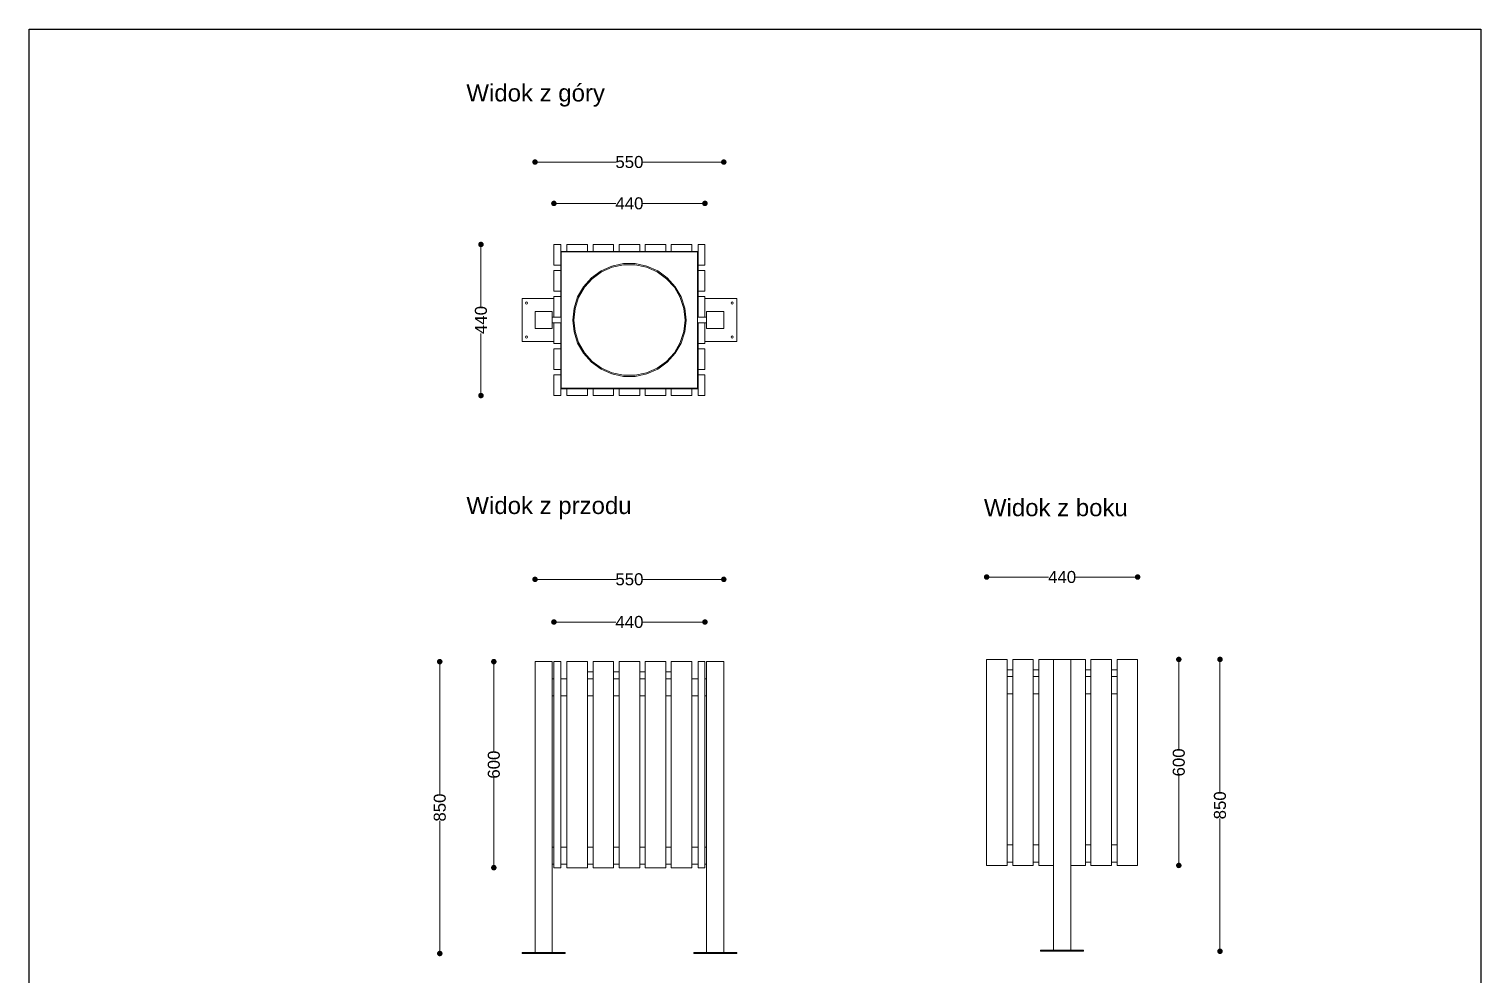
# Model space of a CAD drawing. Header units: millimetres. Extents: x 8510 to 12740, y 17537 to 22985.
# Drawn here: x 8510 to 12740, y 20230 to 22985 of the extents above; entities that cross this region are included whole.
import ezdxf

# ---------------------------------------------------------------- set-up
doc = ezdxf.new("R2010")
doc.units = ezdxf.units.MM
doc.header["$LTSCALE"] = 3
doc.layers.add('Konstrukcja - Słupy_Nr_pióra__1', color=7, linetype='Continuous', lineweight=13)
doc.styles.get("Standard").update_dxf_attribs({"font": 'arial.ttf'})
doc.dimstyles.new('MATEUSZ', dxfattribs={"dimtxt": 35, "dimasz": 16, "dimexe": 0.18, "dimexo": 0.0625, "dimgap": 0.09, "dimtad": 0, "dimdec": 0, "dimdsep": 46, "dimtxsty": 'Standard', "dimblk": 'DOT', "dimcen": 0.09, "dimse1": 1, "dimse2": 1, "dimadec": 0, "dimazin": 0, "dimtfac": 1, "dimtdec": 0, "dimtofl": 0, "dimtmove": 0, "dimatfit": 3, "dimfxl": 0, "dimtolj": 1, "dimtzin": 0, "dimlwd": 9, "dimlwe": 9, "dimarcsym": 0})

# ---------------------------------------------------------------- blocks, each defined once
blk = doc.blocks.new('_Dot')
at = {"color": 0, "linetype": 'ByBlock', "lineweight": -2}
blk.add_line((-0.5, 0), (-1, 0), dxfattribs=at)
at = {"color": 0, "linetype": 'ByBlock', "const_width": 0.5}
blk.add_lwpolyline([(-0.25, 0, 1), (0.25, 0, 1)], format="xyb", close=True, dxfattribs=at)
blk = doc.blocks.new('*D7')
at = {"color": 0, "lineweight": 9}
for p, q in [((10000.4, 21382.2), (10220.7, 21382.2)), ((10518.4, 21382.2), (10298.1, 21382.2))]:
    blk.add_line(p, q, dxfattribs=at)
at = {"layer": 'Defpoints', "color": 0}
for p in [(10534.4, 21382.2), (9984.4, 21142.5), (10534.4, 21142.5)]:
    blk.add_point(p, dxfattribs=at)
at = {"color": 0, "lineweight": 9, "xscale": 16, "yscale": 16, "zscale": 16, "rotation": 180}
blk.add_blockref('_Dot', (9984.4, 21382.2), dxfattribs=at)
at = {"color": 0, "lineweight": 9, "xscale": 16, "yscale": 16, "zscale": 16}
blk.add_blockref('_Dot', (10534.4, 21382.2), dxfattribs=at)
at = {"color": 0, "insert": (10259.4, 21382.2), "char_height": 35, "attachment_point": 5}
blk.add_mtext('\\A1;550', dxfattribs=at)
blk = doc.blocks.new('*D8')
at = {"color": 0, "lineweight": 9}
for p, q in [((9706.9, 21126.5), (9706.9, 20756.2)), ((9706.9, 20308.5), (9706.9, 20678.8))]:
    blk.add_line(p, q, dxfattribs=at)
at = {"layer": 'Defpoints', "color": 0}
for p in [(9984.4, 21142.5), (9706.9, 20292.5), (9984.4, 20292.5)]:
    blk.add_point(p, dxfattribs=at)
at = {"color": 0, "lineweight": 9, "xscale": 16, "yscale": 16, "zscale": 16}
for p, rotation in [((9706.9, 21142.5), 90), ((9706.9, 20292.5), 270)]:
    blk.add_blockref('_Dot', p, dxfattribs=dict(at, rotation=rotation))
at = {"color": 0, "insert": (9706.9, 20717.5), "char_height": 35, "attachment_point": 5, "rotation": 90}
blk.add_mtext('\\A1;850', dxfattribs=at)
blk = doc.blocks.new('*D9')
at = {"color": 0, "lineweight": 9}
for p, q in [((9864.4, 21126.5), (9864.4, 20881.3)), ((9864.4, 20558.5), (9864.4, 20803.7))]:
    blk.add_line(p, q, dxfattribs=at)
at = {"layer": 'Defpoints', "color": 0}
for p in [(10039.4, 21142.5), (9864.4, 20542.5), (10039.4, 20542.5)]:
    blk.add_point(p, dxfattribs=at)
at = {"color": 0, "lineweight": 9, "xscale": 16, "yscale": 16, "zscale": 16}
for p, rotation in [((9864.4, 21142.5), 90), ((9864.4, 20542.5), 270)]:
    blk.add_blockref('_Dot', p, dxfattribs=dict(at, rotation=rotation))
at = {"color": 0, "insert": (9864.4, 20842.5), "char_height": 35, "attachment_point": 5, "rotation": 90}
blk.add_mtext('\\A1;600', dxfattribs=at)
blk = doc.blocks.new('*D10')
at = {"color": 0, "lineweight": 9}
for p, q in [((10000.4, 22597.5), (10220.7, 22597.5)), ((10518.4, 22597.5), (10298.1, 22597.5))]:
    blk.add_line(p, q, dxfattribs=at)
at = {"layer": 'Defpoints', "color": 0}
for p in [(10534.4, 22597.5), (9984.4, 22162.5), (10534.4, 22162.5)]:
    blk.add_point(p, dxfattribs=at)
at = {"color": 0, "lineweight": 9, "xscale": 16, "yscale": 16, "zscale": 16, "rotation": 180}
blk.add_blockref('_Dot', (9984.4, 22597.5), dxfattribs=at)
at = {"color": 0, "lineweight": 9, "xscale": 16, "yscale": 16, "zscale": 16}
blk.add_blockref('_Dot', (10534.4, 22597.5), dxfattribs=at)
at = {"color": 0, "insert": (10259.4, 22597.5), "char_height": 35, "attachment_point": 5}
blk.add_mtext('\\A1;550', dxfattribs=at)
blk = doc.blocks.new('*D11')
at = {"color": 0, "lineweight": 9}
for p, q in [((10055.4, 22477.1), (10220, 22477.1)), ((10463.4, 22477.1), (10298.8, 22477.1))]:
    blk.add_line(p, q, dxfattribs=at)
at = {"layer": 'Defpoints', "color": 0}
for p in [(10479.4, 22477.1), (10039.4, 22357.5), (10479.4, 22357.5)]:
    blk.add_point(p, dxfattribs=at)
at = {"color": 0, "lineweight": 9, "xscale": 16, "yscale": 16, "zscale": 16, "rotation": 180}
blk.add_blockref('_Dot', (10039.4, 22477.1), dxfattribs=at)
at = {"color": 0, "lineweight": 9, "xscale": 16, "yscale": 16, "zscale": 16}
blk.add_blockref('_Dot', (10479.4, 22477.1), dxfattribs=at)
at = {"color": 0, "insert": (10259.4, 22477.1), "char_height": 35, "attachment_point": 5}
blk.add_mtext('\\A1;440', dxfattribs=at)
blk = doc.blocks.new('*D12')
at = {"color": 0, "lineweight": 9}
for p, q in [((9826.9, 22341.5), (9826.9, 22176.9)), ((9826.9, 21933.5), (9826.9, 22098.1))]:
    blk.add_line(p, q, dxfattribs=at)
at = {"layer": 'Defpoints', "color": 0}
for p in [(10039.4, 22357.5), (9826.9, 21917.5), (10039.4, 21917.5)]:
    blk.add_point(p, dxfattribs=at)
at = {"color": 0, "lineweight": 9, "xscale": 16, "yscale": 16, "zscale": 16}
for p, rotation in [((9826.9, 22357.5), 90), ((9826.9, 21917.5), 270)]:
    blk.add_blockref('_Dot', p, dxfattribs=dict(at, rotation=rotation))
at = {"color": 0, "insert": (9826.9, 22137.5), "char_height": 35, "attachment_point": 5, "rotation": 90}
blk.add_mtext('\\A1;440', dxfattribs=at)
blk = doc.blocks.new('*D13')
at = {"color": 0, "lineweight": 9}
for p, q in [((11980.1, 21133), (11980.1, 20762.7)), ((11980.1, 20315), (11980.1, 20685.3))]:
    blk.add_line(p, q, dxfattribs=at)
at = {"layer": 'Defpoints', "color": 0}
for p in [(11520.1, 21149), (11980.1, 21149), (11520.1, 20299)]:
    blk.add_point(p, dxfattribs=at)
at = {"color": 0, "lineweight": 9, "xscale": 16, "yscale": 16, "zscale": 16}
for p, rotation in [((11980.1, 21149), 90), ((11980.1, 20299), 270)]:
    blk.add_blockref('_Dot', p, dxfattribs=dict(at, rotation=rotation))
at = {"color": 0, "insert": (11980.1, 20724), "char_height": 35, "attachment_point": 5, "rotation": 90}
blk.add_mtext('\\A1;850', dxfattribs=at)
blk = doc.blocks.new('*D14')
at = {"color": 0, "lineweight": 9}
for p, q in [((11316.1, 21388.9), (11480.7, 21388.9)), ((11724.1, 21388.9), (11559.5, 21388.9))]:
    blk.add_line(p, q, dxfattribs=at)
at = {"layer": 'Defpoints', "color": 0}
for p in [(11740.1, 21388.9), (11300.1, 21149), (11740.1, 21149)]:
    blk.add_point(p, dxfattribs=at)
at = {"color": 0, "lineweight": 9, "xscale": 16, "yscale": 16, "zscale": 16, "rotation": 180}
blk.add_blockref('_Dot', (11300.1, 21388.9), dxfattribs=at)
at = {"color": 0, "lineweight": 9, "xscale": 16, "yscale": 16, "zscale": 16}
blk.add_blockref('_Dot', (11740.1, 21388.9), dxfattribs=at)
at = {"color": 0, "insert": (11520.1, 21388.9), "char_height": 35, "attachment_point": 5}
blk.add_mtext('\\A1;440', dxfattribs=at)
blk = doc.blocks.new('*D15')
at = {"color": 0, "lineweight": 9}
for p, q in [((11860.1, 21133), (11860.1, 20887.8)), ((11860.1, 20565), (11860.1, 20810.2))]:
    blk.add_line(p, q, dxfattribs=at)
at = {"layer": 'Defpoints', "color": 0}
for p in [(11740.1, 21149), (11740.1, 20549), (11860.1, 20549)]:
    blk.add_point(p, dxfattribs=at)
at = {"color": 0, "lineweight": 9, "xscale": 16, "yscale": 16, "zscale": 16}
for p, rotation in [((11860.1, 21149), 90), ((11860.1, 20549), 270)]:
    blk.add_blockref('_Dot', p, dxfattribs=dict(at, rotation=rotation))
at = {"color": 0, "insert": (11860.1, 20849), "char_height": 35, "attachment_point": 5, "rotation": 90}
blk.add_mtext('\\A1;600', dxfattribs=at)
blk = doc.blocks.new('*D16')
at = {"color": 0, "lineweight": 9}
for p, q in [((10055.4, 21257.9), (10220, 21257.9)), ((10463.4, 21257.9), (10298.8, 21257.9))]:
    blk.add_line(p, q, dxfattribs=at)
at = {"layer": 'Defpoints', "color": 0}
for p in [(10479.4, 21257.9), (10039.4, 21142.5), (10479.4, 21142.5)]:
    blk.add_point(p, dxfattribs=at)
at = {"color": 0, "lineweight": 9, "xscale": 16, "yscale": 16, "zscale": 16, "rotation": 180}
blk.add_blockref('_Dot', (10039.4, 21257.9), dxfattribs=at)
at = {"color": 0, "lineweight": 9, "xscale": 16, "yscale": 16, "zscale": 16}
blk.add_blockref('_Dot', (10479.4, 21257.9), dxfattribs=at)
at = {"color": 0, "insert": (10259.4, 21257.9), "char_height": 35, "attachment_point": 5}
blk.add_mtext('\\A1;440', dxfattribs=at)

msp = doc.modelspace()

# ---------------------------------------------------------------- linework, layer by layer
msp.add_lwpolyline([(8510.2, 22984.9), (12740.4, 22984.9), (12740.4, 17537.4), (8510.2, 17537.4)], close=True)
at = {"layer": 'Konstrukcja - Słupy_Nr_pióra__1', "linetype": 'Continuous'}
for p, q in [((10039.4, 22357.5), (10059.4, 22357.5)), ((10039.4, 22297.5), (10039.4, 22357.5)), ((10059.4, 22357.5), (10059.4, 22297.5)), ((10059.4, 22337.5), (10077.4, 22337.5)), ((10060.9, 22336), (10060.9, 21939)), ((10457.9, 22336), (10060.9, 22336)), ((10077.4, 22337.5), (10077.4, 22357.5)), ((10077.4, 22357.5), (10137.4, 22357.5)), ((10137.4, 22337.5), (10077.4, 22337.5)), ((10137.4, 22357.5), (10137.4, 22337.5)), ((10137.4, 22337.5), (10153.4, 22337.5)), ((10153.4, 22357.5), (10213.4, 22357.5)), ((10153.4, 22337.5), (10153.4, 22357.5)), ((10213.4, 22337.5), (10153.4, 22337.5)), ((10213.4, 22357.5), (10213.4, 22337.5)), ((10213.4, 22337.5), (10229.4, 22337.5)), ((10229.4, 22357.5), (10289.4, 22357.5)), ((10229.4, 22337.5), (10229.4, 22357.5)), ((10289.4, 22337.5), (10229.4, 22337.5)), ((10289.4, 22357.5), (10289.4, 22337.5)), ((10289.4, 22337.5), (10305.4, 22337.5)), ((10305.4, 22357.5), (10365.4, 22357.5)), ((10305.4, 22337.5), (10305.4, 22357.5)), ((10365.4, 22337.5), (10305.4, 22337.5)), ((10365.4, 22357.5), (10365.4, 22337.5)), ((10365.4, 22337.5), (10381.4, 22337.5)), ((10381.4, 22357.5), (10441.4, 22357.5)), ((10381.4, 22337.5), (10381.4, 22357.5)), ((10441.4, 22337.5), (10381.4, 22337.5)), ((10441.4, 22357.5), (10441.4, 22337.5)), ((10441.4, 22337.5), (10459.4, 22337.5)), ((10457.9, 21939), (10457.9, 22336)), ((10459.4, 22357.5), (10479.4, 22357.5)), ((10459.4, 22297.5), (10459.4, 22357.5)), ((10479.4, 22357.5), (10479.4, 22297.5)), ((10059.4, 22297.5), (10039.4, 22297.5)), ((10059.4, 22281.5), (10059.4, 22297.5)), ((10208.4, 22294.4), (10176.9, 22280.4)), ((10242.1, 22301.6), (10208.4, 22294.4)), ((10209.3, 22291.6), (10242.4, 22298.6)), ((10276.6, 22301.6), (10242.1, 22301.6)), ((10242.4, 22298.6), (10276.3, 22298.6)), ((10276.3, 22298.6), (10309.4, 22291.6)), ((10310.3, 22294.4), (10276.6, 22301.6)), ((10341.9, 22280.4), (10310.3, 22294.4)), ((10479.4, 22297.5), (10459.4, 22297.5)), ((10459.4, 22297.5), (10459.4, 22281.5)), ((10039.4, 22221.5), (10039.4, 22281.5)), ((10039.4, 22281.5), (10059.4, 22281.5)), ((10059.4, 22281.5), (10059.4, 22221.5)), ((10149, 22260.1), (10125.9, 22234.5)), ((10128.3, 22232.7), (10151, 22257.9)), ((10176.9, 22280.4), (10149, 22260.1)), ((10151, 22257.9), (10178.4, 22277.8)), ((10178.4, 22277.8), (10209.3, 22291.6)), ((10309.4, 22291.6), (10340.4, 22277.8)), ((10340.4, 22277.8), (10367.8, 22257.9)), ((10369.8, 22260.1), (10341.9, 22280.4)), ((10367.8, 22257.9), (10390.4, 22232.7)), ((10392.8, 22234.5), (10369.8, 22260.1)), ((10459.4, 22281.5), (10479.4, 22281.5)), ((10459.4, 22221.5), (10459.4, 22281.5)), ((10479.4, 22281.5), (10479.4, 22221.5)), ((10059.4, 22221.5), (10039.4, 22221.5)), ((10059.4, 22205.5), (10059.4, 22221.5)), ((10125.9, 22234.5), (10108.6, 22204.6)), ((10111.4, 22203.4), (10128.3, 22232.7)), ((10390.4, 22232.7), (10407.4, 22203.4)), ((10410.1, 22204.6), (10392.8, 22234.5)), ((10479.4, 22221.5), (10459.4, 22221.5)), ((10459.4, 22221.5), (10459.4, 22205.5)), ((9946.9, 22200), (10039.4, 22200)), ((9946.9, 22075), (9946.9, 22200)), ((9957.7, 22189.1), (9956.9, 22187)), ((9956.9, 22187), (9957.7, 22184.9)), ((9959.9, 22190), (9957.7, 22189.1)), ((9957.7, 22184.9), (9959.9, 22184)), ((9962, 22189.1), (9959.9, 22190)), ((9959.9, 22184), (9962, 22184.9)), ((9962.9, 22187), (9962, 22189.1)), ((9962, 22184.9), (9962.9, 22187)), ((10039.4, 22205.5), (10059.4, 22205.5)), ((10039.4, 22145.5), (10039.4, 22205.5)), ((10059.4, 22205.5), (10059.4, 22145.5)), ((10098, 22171.8), (10094.4, 22137.5)), ((10097.4, 22137.5), (10100.9, 22171.2)), ((10108.6, 22204.6), (10098, 22171.8)), ((10100.9, 22171.2), (10111.4, 22203.4)), ((10407.4, 22203.4), (10417.8, 22171.2)), ((10420.8, 22171.8), (10410.1, 22204.6)), ((10417.8, 22171.2), (10421.4, 22137.5)), ((10424.4, 22137.5), (10420.8, 22171.8)), ((10459.4, 22205.5), (10479.4, 22205.5)), ((10459.4, 22145.5), (10459.4, 22205.5)), ((10479.4, 22205.5), (10479.4, 22145.5)), ((10479.4, 22200), (10571.9, 22200)), ((10556.7, 22189.1), (10555.9, 22187)), ((10555.9, 22187), (10556.7, 22184.9)), ((10558.9, 22190), (10556.7, 22189.1)), ((10556.7, 22184.9), (10558.9, 22184)), ((10561, 22189.1), (10558.9, 22190)), ((10558.9, 22184), (10561, 22184.9)), ((10561.9, 22187), (10561, 22189.1)), ((10561, 22184.9), (10561.9, 22187)), ((10571.9, 22200), (10571.9, 22075)), ((9984.4, 22162.5), (10034.4, 22162.5)), ((9984.4, 22112.5), (9984.4, 22162.5)), ((10034.4, 22162.5), (10034.4, 22112.5)), ((10034.4, 22145.5), (10039.4, 22145.5)), ((10039.4, 22129.5), (10034.4, 22129.5)), ((10059.4, 22145.5), (10039.4, 22145.5)), ((10039.4, 22129.5), (10059.4, 22129.5)), ((10039.4, 22069.5), (10039.4, 22129.5)), ((10059.4, 22129.5), (10059.4, 22069.5)), ((10094.4, 22137.5), (10098, 22103.2)), ((10100.9, 22103.8), (10097.4, 22137.5)), ((10421.4, 22137.5), (10417.8, 22103.8)), ((10420.8, 22103.2), (10424.4, 22137.5)), ((10479.4, 22145.5), (10459.4, 22145.5)), ((10459.4, 22129.5), (10479.4, 22129.5)), ((10459.4, 22069.5), (10459.4, 22129.5)), ((10479.4, 22145.5), (10484.4, 22145.5)), ((10479.4, 22129.5), (10479.4, 22069.5)), ((10484.4, 22129.5), (10479.4, 22129.5)), ((10484.4, 22162.5), (10534.4, 22162.5)), ((10484.4, 22112.5), (10484.4, 22162.5)), ((10534.4, 22162.5), (10534.4, 22112.5)), ((9957.7, 22090.1), (9956.9, 22088)), ((9956.9, 22088), (9957.7, 22085.9)), ((9959.9, 22091), (9957.7, 22090.1)), ((9957.7, 22085.9), (9959.9, 22085)), ((9962, 22090.1), (9959.9, 22091)), ((9959.9, 22085), (9962, 22085.9)), ((9962.9, 22088), (9962, 22090.1)), ((9962, 22085.9), (9962.9, 22088)), ((10034.4, 22112.5), (9984.4, 22112.5)), ((10098, 22103.2), (10108.6, 22070.4)), ((10111.4, 22071.6), (10100.9, 22103.8)), ((10417.8, 22103.8), (10407.4, 22071.6)), ((10410.1, 22070.4), (10420.8, 22103.2)), ((10534.4, 22112.5), (10484.4, 22112.5)), ((10556.7, 22090.1), (10555.9, 22088)), ((10555.9, 22088), (10556.7, 22085.9)), ((10558.9, 22091), (10556.7, 22090.1)), ((10556.7, 22085.9), (10558.9, 22085)), ((10561, 22090.1), (10558.9, 22091)), ((10558.9, 22085), (10561, 22085.9)), ((10561.9, 22088), (10561, 22090.1)), ((10561, 22085.9), (10561.9, 22088)), ((10039.4, 22075), (9946.9, 22075)), ((10059.4, 22069.5), (10039.4, 22069.5)), ((10039.4, 22053.5), (10059.4, 22053.5)), ((10039.4, 21993.5), (10039.4, 22053.5)), ((10059.4, 22053.5), (10059.4, 22069.5)), ((10059.4, 22053.5), (10059.4, 21993.5)), ((10108.6, 22070.4), (10125.9, 22040.5)), ((10128.3, 22042.3), (10111.4, 22071.6)), ((10125.9, 22040.5), (10149, 22014.9)), ((10151, 22017.1), (10128.3, 22042.3)), ((10390.4, 22042.3), (10367.8, 22017.1)), ((10369.8, 22014.9), (10392.8, 22040.5)), ((10407.4, 22071.6), (10390.4, 22042.3)), ((10392.8, 22040.5), (10410.1, 22070.4)), ((10479.4, 22069.5), (10459.4, 22069.5)), ((10459.4, 22069.5), (10459.4, 22053.5)), ((10459.4, 22053.5), (10479.4, 22053.5)), ((10459.4, 21993.5), (10459.4, 22053.5)), ((10571.9, 22075), (10479.4, 22075)), ((10479.4, 22053.5), (10479.4, 21993.5)), ((10149, 22014.9), (10176.9, 21994.6)), ((10178.4, 21997.2), (10151, 22017.1)), ((10209.3, 21983.4), (10178.4, 21997.2)), ((10340.4, 21997.2), (10309.4, 21983.4)), ((10367.8, 22017.1), (10340.4, 21997.2)), ((10341.9, 21994.6), (10369.8, 22014.9)), ((10059.4, 21993.5), (10039.4, 21993.5)), ((10039.4, 21977.5), (10059.4, 21977.5)), ((10039.4, 21917.5), (10039.4, 21977.5)), ((10059.4, 21977.5), (10059.4, 21993.5)), ((10059.4, 21977.5), (10059.4, 21917.5)), ((10176.9, 21994.6), (10208.4, 21980.6)), ((10208.4, 21980.6), (10242.1, 21973.4)), ((10242.4, 21976.4), (10209.3, 21983.4)), ((10242.1, 21973.4), (10276.6, 21973.4)), ((10276.3, 21976.4), (10242.4, 21976.4)), ((10309.4, 21983.4), (10276.3, 21976.4)), ((10276.6, 21973.4), (10310.3, 21980.6)), ((10310.3, 21980.6), (10341.9, 21994.6)), ((10479.4, 21993.5), (10459.4, 21993.5)), ((10459.4, 21993.5), (10459.4, 21977.5)), ((10459.4, 21977.5), (10479.4, 21977.5)), ((10459.4, 21917.5), (10459.4, 21977.5)), ((10479.4, 21977.5), (10479.4, 21917.5)), ((10059.4, 21917.5), (10039.4, 21917.5)), ((10077.4, 21937.5), (10059.4, 21937.5)), ((10060.9, 21939), (10457.9, 21939)), ((10077.4, 21937.5), (10137.4, 21937.5)), ((10077.4, 21917.5), (10077.4, 21937.5)), ((10137.4, 21917.5), (10077.4, 21917.5)), ((10137.4, 21937.5), (10137.4, 21917.5)), ((10153.4, 21937.5), (10137.4, 21937.5)), ((10153.4, 21917.5), (10153.4, 21937.5)), ((10153.4, 21937.5), (10213.4, 21937.5)), ((10213.4, 21917.5), (10153.4, 21917.5)), ((10213.4, 21937.5), (10213.4, 21917.5)), ((10229.4, 21937.5), (10213.4, 21937.5)), ((10229.4, 21937.5), (10289.4, 21937.5)), ((10229.4, 21917.5), (10229.4, 21937.5)), ((10289.4, 21917.5), (10229.4, 21917.5)), ((10289.4, 21937.5), (10289.4, 21917.5)), ((10305.4, 21937.5), (10289.4, 21937.5)), ((10305.4, 21937.5), (10365.4, 21937.5)), ((10305.4, 21917.5), (10305.4, 21937.5)), ((10365.4, 21917.5), (10305.4, 21917.5)), ((10365.4, 21937.5), (10365.4, 21917.5)), ((10381.4, 21937.5), (10365.4, 21937.5)), ((10381.4, 21937.5), (10441.4, 21937.5)), ((10381.4, 21917.5), (10381.4, 21937.5)), ((10441.4, 21917.5), (10381.4, 21917.5)), ((10441.4, 21937.5), (10441.4, 21917.5)), ((10459.4, 21937.5), (10441.4, 21937.5)), ((10479.4, 21917.5), (10459.4, 21917.5)), ((9984.4, 21142.5), (9984.4, 20295.5)), ((10034.4, 21142.5), (9984.4, 21142.5)), ((10034.4, 21142.5), (10034.4, 20295.5)), ((10059.4, 21142.5), (10039.4, 21142.5)), ((10039.4, 21142.5), (10039.4, 20542.5)), ((10059.4, 21142.5), (10059.4, 20542.5)), ((10137.4, 21142.5), (10077.4, 21142.5)), ((10077.4, 21142.5), (10077.4, 20542.5)), ((10137.4, 21142.5), (10137.4, 20542.5)), ((10137.4, 21112.5), (10149, 21112.5)), ((10149, 21112.5), (10153.4, 21112.5)), ((10213.4, 21142.5), (10153.4, 21142.5)), ((10153.4, 21142.5), (10153.4, 20542.5)), ((10213.4, 21142.5), (10213.4, 20542.5)), ((10213.4, 21112.5), (10229.4, 21112.5)), ((10229.4, 21142.5), (10229.4, 20542.5)), ((10289.4, 21142.5), (10229.4, 21142.5)), ((10289.4, 21142.5), (10289.4, 20542.5)), ((10289.4, 21112.5), (10305.4, 21112.5)), ((10365.4, 21142.5), (10305.4, 21142.5)), ((10305.4, 21142.5), (10305.4, 20542.5)), ((10365.4, 21142.5), (10365.4, 20542.5)), ((10365.4, 21112.5), (10369.8, 21112.5)), ((10369.8, 21112.5), (10381.4, 21112.5)), ((10441.4, 21142.5), (10381.4, 21142.5)), ((10381.4, 21142.5), (10381.4, 20542.5)), ((10441.4, 21142.5), (10441.4, 20542.5)), ((10479.4, 21142.5), (10459.4, 21142.5)), ((10459.4, 21142.5), (10459.4, 20542.5)), ((10479.4, 21142.5), (10479.4, 20542.5)), ((10484.4, 21142.5), (10484.4, 20295.5)), ((10534.4, 21142.5), (10484.4, 21142.5)), ((10534.4, 21142.5), (10534.4, 20295.5)), ((11360.1, 21149), (11300.1, 21149)), ((11300.1, 21149), (11300.1, 20549)), ((11360.1, 21149), (11360.1, 20549)), ((11360.1, 21119), (11363.1, 21119)), ((11363.1, 21119), (11376.1, 21119)), ((11376.1, 21149), (11376.1, 20549)), ((11436.1, 21149), (11376.1, 21149)), ((11436.1, 21149), (11436.1, 20549)), ((11436.1, 21119), (11452.1, 21119)), ((11452.1, 21149), (11452.1, 20549)), ((11495.1, 21149), (11452.1, 21149)), ((11495.1, 21149), (11495.1, 20302)), ((11545.1, 21149), (11495.1, 21149)), ((11545.1, 21149), (11545.1, 20302)), ((11588.1, 21149), (11545.1, 21149)), ((11588.1, 21149), (11588.1, 20549)), ((11588.1, 21119), (11604.1, 21119)), ((11604.1, 21149), (11604.1, 20549)), ((11664.1, 21149), (11604.1, 21149)), ((11664.1, 21149), (11664.1, 20549)), ((11664.1, 21119), (11677, 21119)), ((11677, 21119), (11680.1, 21119)), ((11740.1, 21149), (11680.1, 21149)), ((11680.1, 21149), (11680.1, 20549)), ((11740.1, 21149), (11740.1, 20549)), ((10039.4, 21092.5), (10034.4, 21092.5)), ((10077.4, 21092.5), (10059.4, 21092.5)), ((10153.4, 21092.5), (10137.4, 21092.5)), ((10229.4, 21092.5), (10213.4, 21092.5)), ((10305.4, 21092.5), (10289.4, 21092.5)), ((10381.4, 21092.5), (10365.4, 21092.5)), ((10459.4, 21092.5), (10441.4, 21092.5)), ((10484.4, 21092.5), (10479.4, 21092.5)), ((11376.1, 21099), (11360.1, 21099)), ((11452.1, 21099), (11436.1, 21099)), ((11604.1, 21099), (11588.1, 21099)), ((11680.1, 21099), (11664.1, 21099)), ((10039.4, 21042.5), (10034.4, 21042.5)), ((10077.4, 21042.5), (10059.4, 21042.5)), ((10153.4, 21042.5), (10137.4, 21042.5)), ((10229.4, 21042.5), (10213.4, 21042.5)), ((10305.4, 21042.5), (10289.4, 21042.5)), ((10381.4, 21042.5), (10365.4, 21042.5)), ((10459.4, 21042.5), (10441.4, 21042.5)), ((10484.4, 21042.5), (10479.4, 21042.5)), ((11376.1, 21049), (11360.1, 21049)), ((11452.1, 21049), (11436.1, 21049)), ((11604.1, 21049), (11588.1, 21049)), ((11680.1, 21049), (11664.1, 21049)), ((10039.4, 20602.5), (10034.4, 20602.5)), ((10059.4, 20602.5), (10077.4, 20602.5)), ((10137.4, 20602.5), (10153.4, 20602.5)), ((10213.4, 20602.5), (10229.4, 20602.5)), ((10289.4, 20602.5), (10305.4, 20602.5)), ((10365.4, 20602.5), (10381.4, 20602.5)), ((10441.4, 20602.5), (10459.4, 20602.5)), ((10484.4, 20602.5), (10479.4, 20602.5)), ((11360.1, 20609), (11376.1, 20609)), ((11436.1, 20609), (11452.1, 20609)), ((11588.1, 20609), (11604.1, 20609)), ((11664.1, 20609), (11680.1, 20609)), ((11360.1, 20559), (11376.1, 20559)), ((11436.1, 20559), (11452.1, 20559)), ((11588.1, 20559), (11604.1, 20559)), ((11664.1, 20559), (11680.1, 20559)), ((10039.4, 20552.5), (10034.4, 20552.5)), ((10059.4, 20542.5), (10039.4, 20542.5)), ((10059.4, 20552.5), (10077.4, 20552.5)), ((10137.4, 20542.5), (10077.4, 20542.5)), ((10137.4, 20552.5), (10153.4, 20552.5)), ((10213.4, 20542.5), (10153.4, 20542.5)), ((10213.4, 20552.5), (10229.4, 20552.5)), ((10289.4, 20542.5), (10229.4, 20542.5)), ((10289.4, 20552.5), (10305.4, 20552.5)), ((10365.4, 20542.5), (10305.4, 20542.5)), ((10365.4, 20552.5), (10381.4, 20552.5)), ((10441.4, 20542.5), (10381.4, 20542.5)), ((10441.4, 20552.5), (10459.4, 20552.5)), ((10479.4, 20542.5), (10459.4, 20542.5)), ((10484.4, 20552.5), (10479.4, 20552.5)), ((11360.1, 20549), (11300.1, 20549)), ((11436.1, 20549), (11376.1, 20549)), ((11495.1, 20549), (11452.1, 20549)), ((11588.1, 20549), (11545.1, 20549)), ((11664.1, 20549), (11604.1, 20549)), ((11740.1, 20549), (11680.1, 20549)), ((10071.9, 20295.5), (9946.9, 20295.5)), ((9946.9, 20295.5), (9946.9, 20292.5)), ((10071.9, 20292.5), (9946.9, 20292.5)), ((10071.9, 20295.5), (10071.9, 20292.5)), ((10571.9, 20295.5), (10446.9, 20295.5)), ((10446.9, 20295.5), (10446.9, 20292.5)), ((10571.9, 20292.5), (10446.9, 20292.5)), ((10571.9, 20295.5), (10571.9, 20292.5)), ((11457.6, 20302), (11457.6, 20299)), ((11582.6, 20302), (11457.6, 20302)), ((11582.6, 20299), (11457.6, 20299)), ((11582.6, 20302), (11582.6, 20299))]:
    msp.add_line(p, q, dxfattribs=at)

# ---------------------------------------------------------------- texts
at = {"char_height": 50, "attachment_point": 1}
for s, width, insert in [('Widok z góry', 1167.306, (9784.4, 22824)), ('Widok z przodu', 1167.306, (9784.4, 21622.5)), ('Widok z boku', 1056.226, (11292.3, 21616.2))]:
    msp.add_mtext_dynamic_manual_height_columns(s, width=width, gutter_width=1, heights=[0], dxfattribs=dict(at, insert=insert))

# ---------------------------------------------------------------- dimensions: what is measured, and where the dimension line sits
for base, p1, p2, picture, middle in [((10534.4, 22597.5), (9984.4, 22162.5), (10534.4, 22162.5), '*D10', (10259.4, 22597.5)), ((10479.4, 22477.1), (10039.4, 22357.5), (10479.4, 22357.5), '*D11', (10259.4, 22477.1)), ((10534.4, 21382.2), (9984.4, 21142.5), (10534.4, 21142.5), '*D7', (10259.4, 21382.2)), ((11740.1, 21388.9), (11300.1, 21149), (11740.1, 21149), '*D14', (11520.1, 21388.9)), ((10479.4, 21257.9), (10039.4, 21142.5), (10479.4, 21142.5), '*D16', (10259.4, 21257.9))]:
    dim = msp.add_linear_dim(base=base, p1=p1, p2=p2, dimstyle='MATEUSZ')
    dim.commit()
    dim.dimension.update_dxf_attribs({"geometry": picture, "text_midpoint": middle})
for base, p1, p2, picture, middle in [((9826.9, 21917.5), (10039.4, 22357.5), (10039.4, 21917.5), '*D12', (9826.9, 22137.5)), ((11980.1, 21149), (11520.1, 20299), (11520.1, 21149), '*D13', (11980.1, 20724)), ((11860.1, 20549), (11740.1, 21149), (11740.1, 20549), '*D15', (11860.1, 20849)), ((9706.9, 20292.5), (9984.4, 21142.5), (9984.4, 20292.5), '*D8', (9706.9, 20717.5)), ((9864.4, 20542.5), (10039.4, 21142.5), (10039.4, 20542.5), '*D9', (9864.4, 20842.5))]:
    dim = msp.add_linear_dim(base=base, p1=p1, p2=p2, angle=90, dimstyle='MATEUSZ')
    dim.commit()
    dim.dimension.update_dxf_attribs({"geometry": picture, "text_midpoint": middle})

doc.saveas('drawing.dxf')
